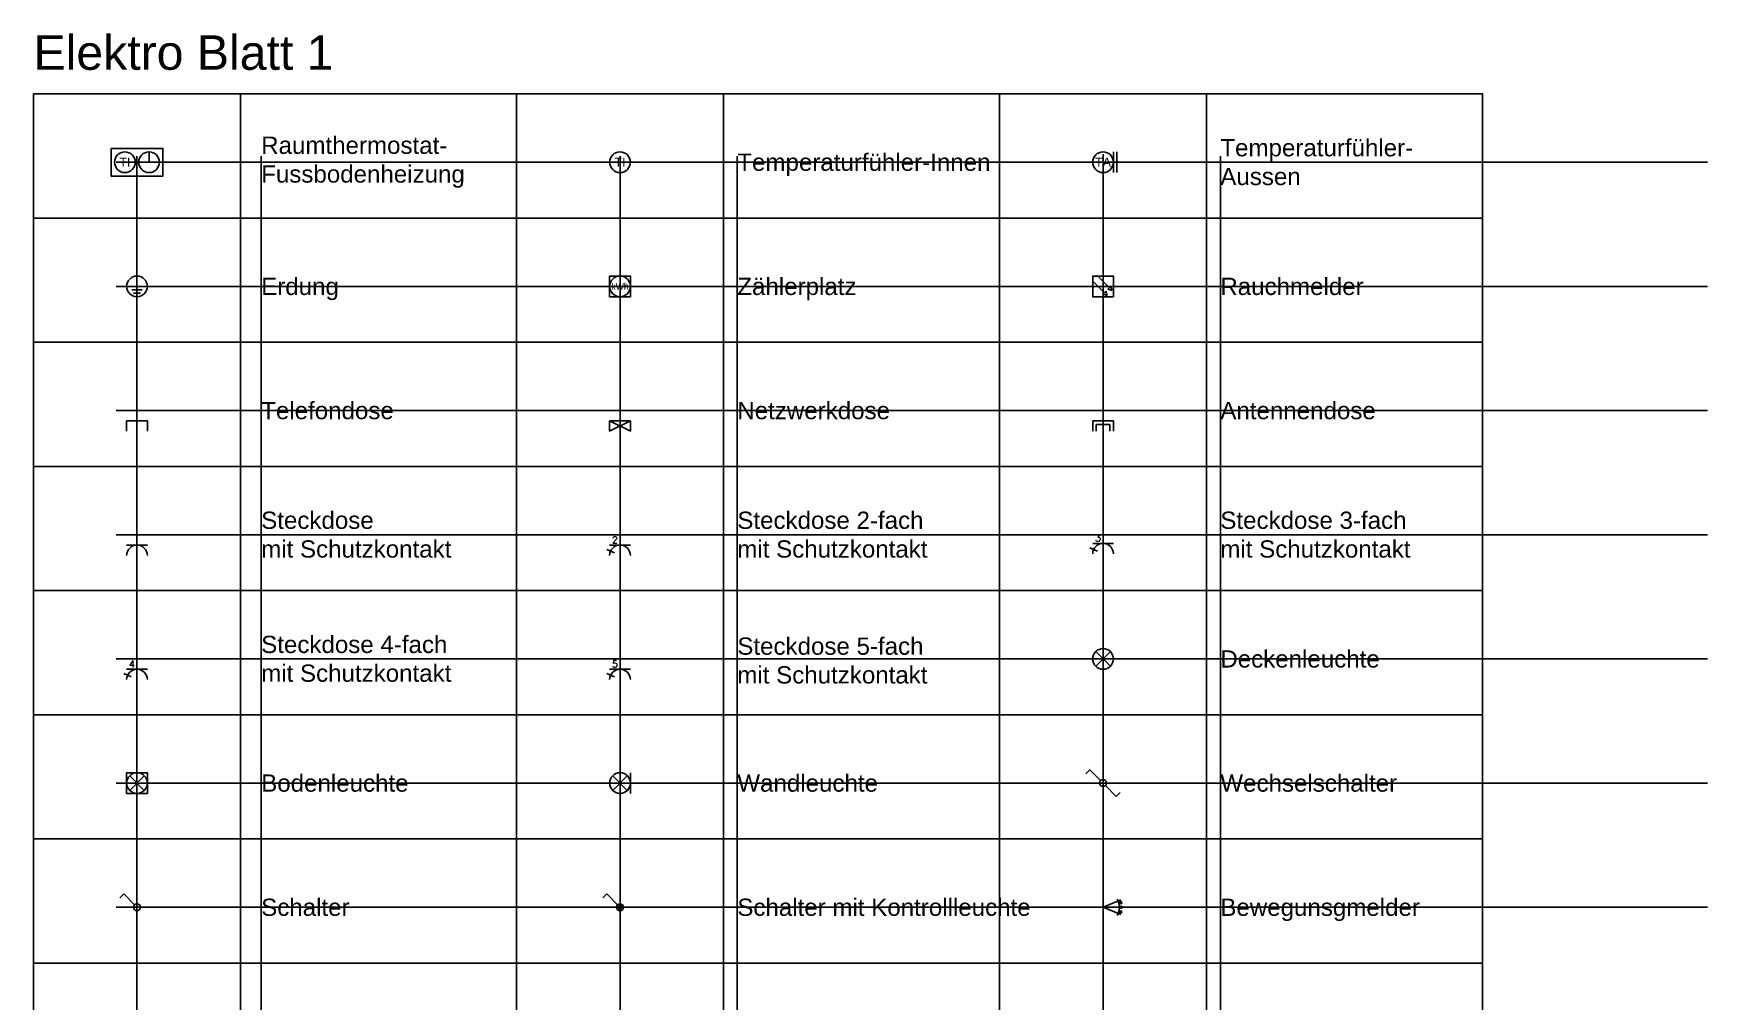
# Model space of a CAD drawing. Header units: millimetres. Extents: x 5800 to 17930, y 330 to 14488.
# Drawn here: x 5800 to 17930, y 7472 to 14488 of the extents above; entities that cross this region are included whole.
import ezdxf
from ezdxf.enums import TextEntityAlignment as Align

# ---------------------------------------------------------------- set-up
doc = ezdxf.new("R2010")
doc.units = ezdxf.units.MM
doc.layers.add('Z_Format', color=7, linetype='Continuous', plot=False)
doc.styles.get("Standard").update_dxf_attribs({"font": 'arial.ttf'})

# ---------------------------------------------------------------- blocks, each defined once
blk = doc.blocks.new('Rauchmelder')
for p, q in [((-66, 30), (9, -45)), ((-30, 66), (45, -9)), ((34, -20), (55, 1)), ((66, -30), (55, 1)), ((-1, -55), (20, -34)), ((30, -66), (-1, -55)), ((30, -66), (20, -34)), ((66, -30), (34, -20))]:
    blk.add_line(p, q)
blk.add_lwpolyline([(75, -75), (-75, -75), (-75, 75), (75, 75)], close=True)
blk = doc.blocks.new('Antennendose')
at = {"color": 7, "linetype": 'Continuous', "lineweight": -3}
blk.add_line((0, -74.999992), (0, 0), dxfattribs=at)
for p, q in [((74.999992, -74.999992), (-74.999992, -74.999992)), ((-74.999992, -74.999992), (-74.999992, -149.999984)), ((49.999992, -99.999992), (-49.999992, -99.999992)), ((-49.999992, -99.999992), (-49.999992, -149.999984)), ((49.999992, -99.999992), (49.999992, -149.999984)), ((74.999992, -74.999992), (74.999992, -149.999984))]:
    blk.add_line(p, q)
blk = doc.blocks.new('Steckdose mit Schutzkontakt')
at = {"color": 7, "linetype": 'Continuous', "lineweight": -3}
blk.add_line((0, -74.999992), (0, 0), dxfattribs=at)
blk.add_line((74.999992, -74.999992), (-74.999992, -74.999992))
blk.add_arc((0, -149.999984), 74.999992, 0, 180)
blk = doc.blocks.new('Telefondose')
at = {"color": 7, "linetype": 'Continuous', "lineweight": -3}
blk.add_line((0, -74.999992), (0, 0), dxfattribs=at)
for p, q in [((74.999992, -74.999992), (-74.999992, -74.999992)), ((-74.999992, -74.999992), (-74.999992, -149.999984)), ((74.999992, -74.999992), (74.999992, -149.999984))]:
    blk.add_line(p, q)
blk = doc.blocks.new('Netzwerkdose')
at = {"color": 7, "linetype": 'Continuous', "lineweight": -3}
blk.add_line((0, -74.999992), (0, 0), dxfattribs=at)
for p, q in [((74.999992, -74.999992), (-74.999992, -74.999992)), ((-74.999992, -74.999992), (-74.999992, -149.999984)), ((-74.999992, -149.999984), (74.999992, -74.999992)), ((-74.999992, -74.999992), (74.999992, -149.999984)), ((74.999992, -74.999992), (74.999992, -149.999984))]:
    blk.add_line(p, q)
blk = doc.blocks.new('Deckenleuchte')
at = {"color": 7, "linetype": 'Continuous', "lineweight": -3}
blk.add_line((53, -53), (-53, 53), dxfattribs=at)
blk.add_line((53, 53), (-53, -53))
blk.add_circle((0, 0), 75)
blk = doc.blocks.new('Wandleuchte')
at = {"color": 7, "linetype": 'Continuous', "lineweight": -3}
blk.add_line((-22, -53), (-128, 53), dxfattribs=at)
for p, q in [((-22, 53), (-128, -53)), ((0, 75), (0, -75))]:
    blk.add_line(p, q)
blk.add_circle((-75, 0), 75)
blk = doc.blocks.new('Schalter')
for p, q in [((-96, 97), (-125, 68)), ((-18, 18), (-96, 97))]:
    blk.add_line(p, q)
blk.add_circle((0, 0), 25)
blk = doc.blocks.new('Steckdose 2-fach mit Schutzkontakt')
at = {"color": 7, "linetype": 'Continuous', "lineweight": -3}
blk.add_line((0, -75), (0, 0), dxfattribs=at)
for p, q in [((-41, -131), (-95, -107)), ((75, -75), (-75, -75))]:
    blk.add_line(p, q)
blk.add_arc((0, -150), 75, 0, 180)
at = {"insert": (-37, -37), "char_height": 50, "attachment_point": 5}
blk.add_mtext_dynamic_manual_height_columns('{\\Fromans|c0;2}', width=104.34, gutter_width=12.5, heights=[0], dxfattribs=at)
blk = doc.blocks.new('Steckdose 3-fach mit Schutzkontakt')
at = {"color": 7, "linetype": 'Continuous', "lineweight": -3}
blk.add_line((0, -75), (0, 0), dxfattribs=at)
for p, q in [((-41, -131), (-95, -107)), ((75, -75), (-75, -75))]:
    blk.add_line(p, q)
blk.add_arc((0, -150), 75, 0, 180)
at = {"insert": (-37, -37), "char_height": 50, "attachment_point": 5}
blk.add_mtext_dynamic_manual_height_columns('{\\Fromans|c0;3}', width=104.34, gutter_width=12.5, heights=[0], dxfattribs=at)
blk = doc.blocks.new('Steckdose 4-fach mit Schutzkontakt')
at = {"color": 7, "linetype": 'Continuous', "lineweight": -3}
blk.add_line((0, -75), (0, 0), dxfattribs=at)
for p, q in [((-41, -131), (-95, -107)), ((75, -75), (-75, -75))]:
    blk.add_line(p, q)
blk.add_arc((0, -150), 75, 0, 180)
at = {"insert": (-37, -37), "char_height": 50, "attachment_point": 5}
blk.add_mtext_dynamic_manual_height_columns('{\\Fromans|c0;4}', width=104.34, gutter_width=12.5, heights=[0], dxfattribs=at)
blk = doc.blocks.new('Steckdose 5-fach mit Schutzkontakt')
at = {"color": 7, "linetype": 'Continuous', "lineweight": -3}
blk.add_line((0, -75), (0, 0), dxfattribs=at)
for p, q in [((-41, -131), (-95, -107)), ((75, -75), (-75, -75))]:
    blk.add_line(p, q)
blk.add_arc((0, -150), 75, 0, 180)
at = {"insert": (-37, -37), "char_height": 50, "attachment_point": 5}
blk.add_mtext_dynamic_manual_height_columns('{\\Fromans|c0;5}', width=104.34, gutter_width=12.5, heights=[0], dxfattribs=at)
blk = doc.blocks.new('Bewegunsgmelder')
for p, q in [((128, 53), (0, 0)), ((0, 0), (128, -53))]:
    blk.add_line(p, q)
for centre in [(128, 33), (132, 0), (128, -33)]:
    blk.add_circle(centre, 7.5)
blk.add_arc((0, 0), 119, 330.2688, 29.7312)
blk = doc.blocks.new('Schalter mit Kontrollleuchte')
for p, q in [((-96, 97), (-125, 68)), ((-18, 18), (-96, 97)), ((18, 18), (-18, -18)), ((-18, 18), (18, -18))]:
    blk.add_line(p, q)
blk.add_circle((0, 0), 25)
blk = doc.blocks.new('Wechselschalter')
for p, q in [((-96, 97), (-125, 68)), ((-18, 18), (-96, 97)), ((18, -18), (96, -97)), ((96, -97), (125, -68))]:
    blk.add_line(p, q)
blk.add_circle((0, 0), 25)
blk = doc.blocks.new('Erdung')
for p, q in [((-50, 0), (50, 0)), ((0, 0), (0, 56)), ((-38, -25), (37, -25)), ((-25, -50), (25, -50))]:
    blk.add_line(p, q)
blk.add_circle((0, 0), 75)
blk = doc.blocks.new('Zählerplatz')
blk.add_lwpolyline([(74.999992, -74.999992), (-74.999992, -74.999992), (-74.999992, 74.999992), (74.999992, 74.999992)], close=True)
blk.add_circle((0, 0), 74.999992)
at = {"width": 0.9}
blk.add_text('kWh', height=50, dxfattribs=at).set_placement((0, 0), align=Align.MIDDLE_CENTER)
blk = doc.blocks.new('Bodenleuchte')
at = {"color": 7, "linetype": 'Continuous', "lineweight": -3}
blk.add_line((53, -53), (-53, 53), dxfattribs=at)
blk.add_line((53, 53), (-53, -53))
blk.add_lwpolyline([(0, 75), (75, 75), (75, -75), (-75, -75), (-75, 75)], close=True)
blk.add_circle((0, 0), 75)
blk = doc.blocks.new('Temperaturfühler-Aussen')
for p, q in [((-25, 74.999992), (-25, -74.999992)), ((0, 74.999992), (0, -74.999992))]:
    blk.add_line(p, q)
blk.add_circle((-99.999992, 0), 74.999992)
at = {"insert": (-99.999992, 0), "char_height": 65, "attachment_point": 5}
blk.add_mtext_dynamic_manual_height_columns('TA', width=102.11906594, gutter_width=125, heights=[0], dxfattribs=at)
blk = doc.blocks.new('Temperaturfühler-Innen')
blk.add_circle((0, 0), 75)
at = {"insert": (0, 0), "char_height": 65, "attachment_point": 5}
blk.add_mtext_dynamic_manual_height_columns('TI', width=107.12, gutter_width=125, heights=[0], dxfattribs=at)
blk = doc.blocks.new('Raumthermostat-Fussbodenheizung')
for p, q in [((87.499992, 0), (87.499992, 74.999992)), ((162.499984, 0), (87.499992, 0))]:
    blk.add_line(p, q)
blk.add_lwpolyline([(-187.499984, 99.999992), (187.499984, 99.999992), (187.499984, -99.999992), (-187.499984, -99.999992)], close=True)
for centre in [(-87.499992, 0), (87.499992, 0)]:
    blk.add_circle(centre, 74.999992)
at = {"insert": (-87.499992, 0), "char_height": 65, "attachment_point": 5}
blk.add_mtext_dynamic_manual_height_columns('TI', width=100.90813289, gutter_width=125, heights=[0], dxfattribs=at)

msp = doc.modelspace()

# ---------------------------------------------------------------- linework, layer by layer
for p, q in [((7300, 14050), (7300, 330)), ((10800, 14050), (10800, 330)), ((14300, 14050), (14300, 330))]:
    msp.add_line(p, q)
for points in [[(5800, 14050), (5800, 330), (16300, 330), (16300, 14050), (5800, 14050)], [(9300, 14050), (9300, 330)], [(12800, 14050), (12800, 330)], [(5800, 13150), (16300, 13150)], [(5800, 12250), (16300, 12250)], [(5800, 11350), (16300, 11350)], [(5800, 10450), (16300, 10450)], [(5800, 9550), (16300, 9550)], [(5800, 8650), (16300, 8650)], [(5800, 7750), (16300, 7750)]]:
    msp.add_lwpolyline(points)
at = {"layer": 'Z_Format', "color": 3}
for p, q in [((6400.000015, 13554.999992), (17930, 13554.999992)), ((6400.000015, 12654.999992), (17930, 12654.999992)), ((6400.000015, 11754.999992), (17930, 11754.999992)), ((6400.000015, 10854.999992), (17930, 10854.999992)), ((6400.000015, 9954.999992), (17930, 9954.999992)), ((6400.000015, 9054.999992), (17930, 9054.999992)), ((6400.000015, 8154.999992), (17930, 8154.999992))]:
    msp.add_line(p, q, dxfattribs=at)
for p in [(6550, 13600), (10050, 13600), (13550, 13612.5)]:
    msp.add_ray(p, (0, -1), dxfattribs=at)
at = {"layer": 'Z_Format', "color": 1}
for p in [(7450, 13600), (10900, 13600), (14400, 13600)]:
    msp.add_ray(p, (0, -1), dxfattribs=at)

# ---------------------------------------------------------------- block references
for name, p in [('Raumthermostat-Fussbodenheizung', (6550, 13554.999992)), ('Temperaturfühler-Innen', (10050, 13554.999992)), ('Temperaturfühler-Aussen', (13649.999992, 13554.999992)), ('Erdung', (6550.034641, 12654.999976)), ('Zählerplatz', (10050, 12654.999992)), ('Rauchmelder', (13550, 12654.999992)), ('Telefondose', (6550, 11754.999992)), ('Netzwerkdose', (10050, 11754.999992)), ('Antennendose', (13550, 11754.999992)), ('Steckdose mit Schutzkontakt', (6550, 10854.999992)), ('Steckdose 2-fach mit Schutzkontakt', (10050, 10854.999992)), ('Steckdose 3-fach mit Schutzkontakt', (13550, 10867.499988)), ('Steckdose 4-fach mit Schutzkontakt', (6550, 9954.999992)), ('Steckdose 5-fach mit Schutzkontakt', (10050, 9954.999992)), ('Deckenleuchte', (13550, 9954.999992)), ('Bodenleuchte', (6550, 9054.999992)), ('Wandleuchte', (10124.999992, 9054.999992)), ('Wechselschalter', (13550, 9054.999992)), ('Schalter', (6550, 8154.999992)), ('Schalter mit Kontrollleuchte', (10050, 8154.999992)), ('Bewegunsgmelder', (13550, 8154.999992))]:
    msp.add_blockref(name, p)

# ---------------------------------------------------------------- texts
at = {"color": 7}
for s, p in [('Temperaturfühler-Innen', (10900, 13554.999992)), ('Erdung', (7450, 12654.999976)), ('Zählerplatz', (10900, 12654.999992)), ('Rauchmelder', (14400, 12654.999992)), ('Telefondose', (7450, 11754.999992)), ('Netzwerkdose', (10900, 11754.999992)), ('Antennendose', (14400, 11754.999992)), ('Deckenleuchte', (14400, 9954.999992)), ('Bodenleuchte', (7450, 9054.999992)), ('Wandleuchte', (10900, 9054.999992)), ('Wechselschalter', (14400, 9054.999992)), ('Schalter', (7450, 8154.999992)), ('Schalter mit Kontrollleuchte', (10900, 8154.999992)), ('Bewegunsgmelder', (14400, 8154.999992))]:
    msp.add_text(s, height=125, dxfattribs=at).set_placement(p, align=Align.MIDDLE_LEFT)
at = {"insert": (5800, 14348.027924), "char_height": 250, "attachment_point": 4}
msp.add_mtext_dynamic_manual_height_columns('Elektro Blatt 1', width=4100.86598358, gutter_width=12.5, heights=[0], dxfattribs=at)
at = {"color": 7, "char_height": 125, "attachment_point": 4}
for s, insert, width in [('Raumthermostat-\\PFussbodenheizung', (7450, 13554.999992), 2824.60777626), ('Temperaturfühler-\\PAussen', (14400, 13554.999992), 1979.96248295), ('Steckdose \\Pmit Schutzkontakt', (7450, 10854.999992), 2242.07025921), ('Steckdose 2-fach \\Pmit Schutzkontakt', (10900, 10854.999992), 2775.92087312), ('Steckdose 3-fach\\Pmit Schutzkontakt', (14400, 10854.999992), 2775.92087312), ('Steckdose 4-fach \\Pmit Schutzkontakt', (7450, 9954.999992), 2775.92087312), ('Steckdose 5-fach \\Pmit Schutzkontakt', (10900, 9942.5), 2775.92087312)]:
    msp.add_mtext(s, dxfattribs=dict(at, insert=insert, width=width))

doc.saveas('drawing.dxf')
